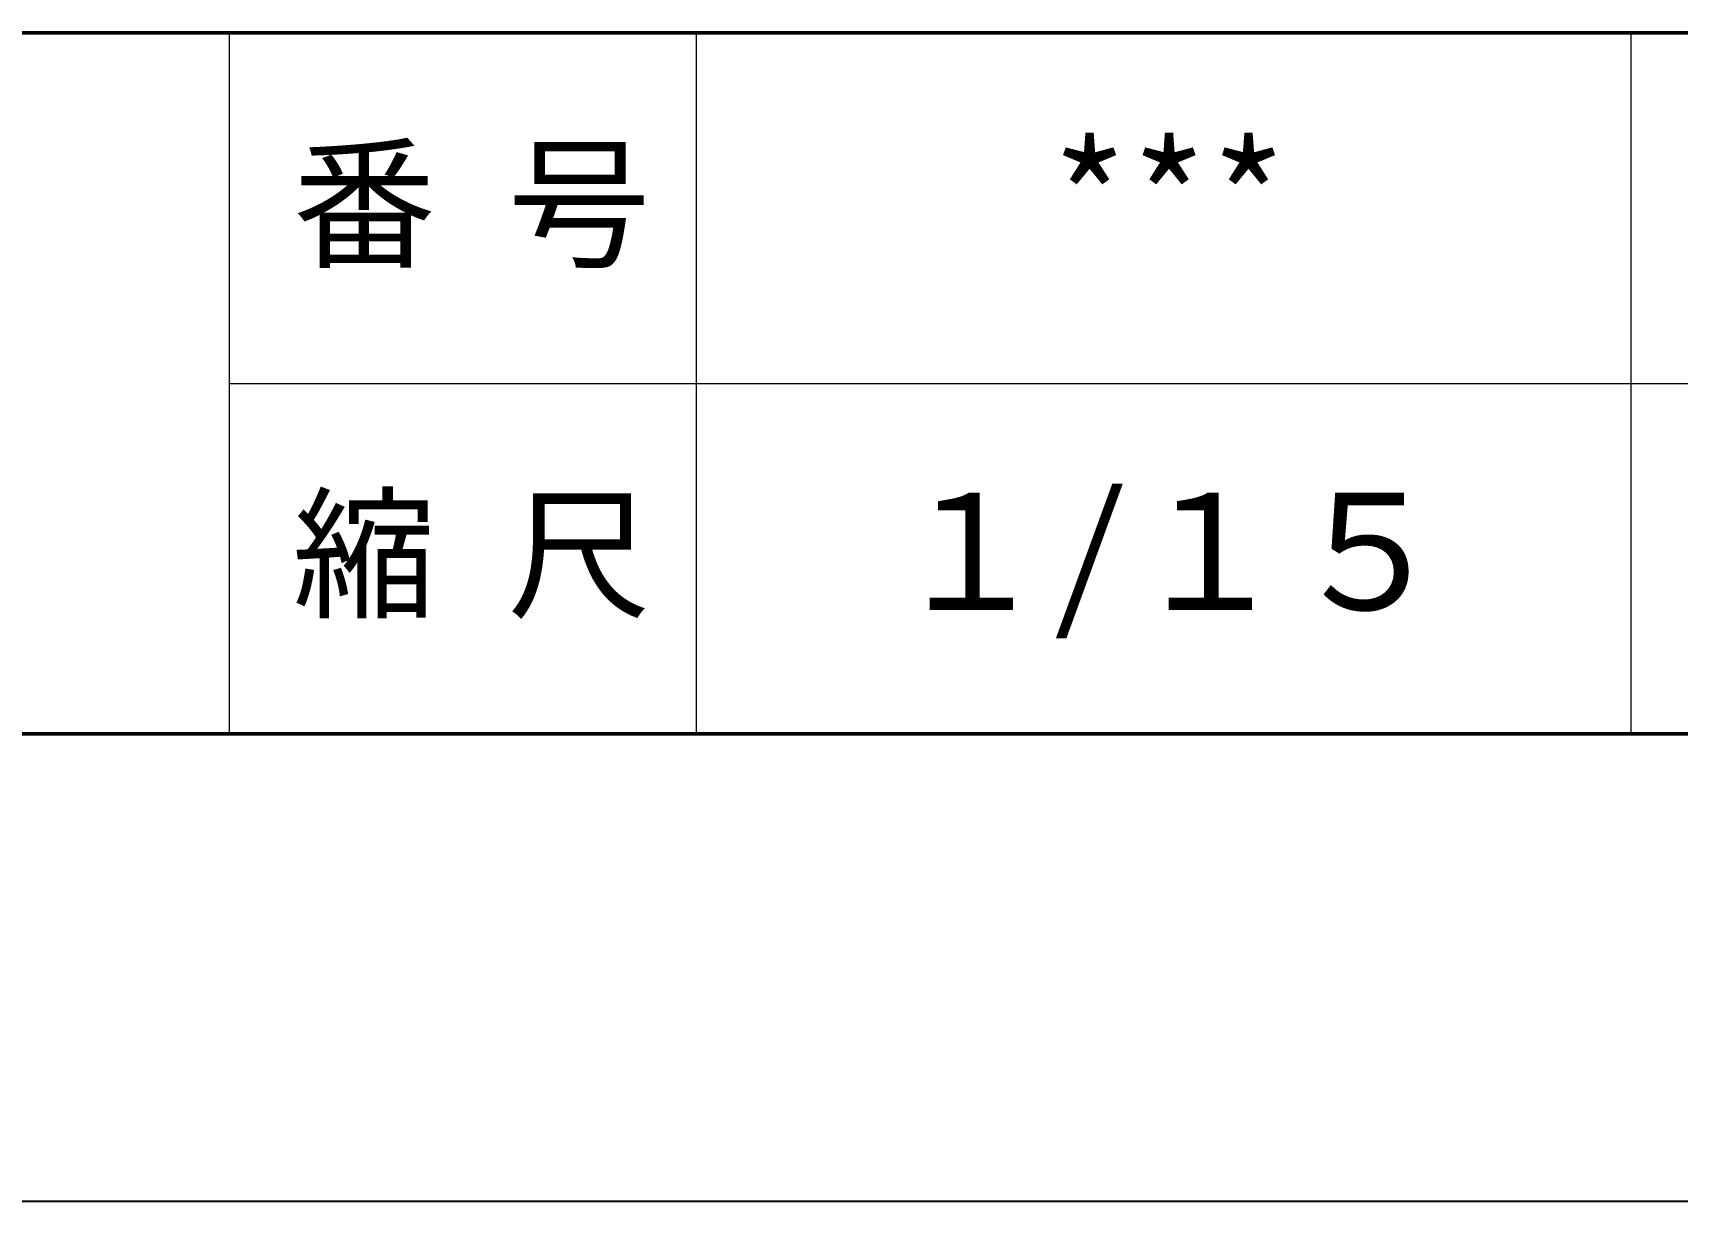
# Model space of a CAD drawing. Header units: millimetres. Extents: x -34 to 4421, y 47 to 3197.
# Drawn here: x 2333 to 2861, y 47 to 422 of the extents above; entities that cross this region are included whole.
import ezdxf

# ---------------------------------------------------------------- set-up
doc = ezdxf.new("R2010")
doc.units = ezdxf.units.MM
doc.header["$LTSCALE"] = 1.875
for name, color, linetype, lineweight in [('D-TTL', 143, 'Continuous', 50), ('D-TTL-FRAM1', 143, 'Continuous', 13), ('D-TTL-TXT', 7, 'Continuous', 13)]:
    doc.layers.add(name, color=color, linetype=linetype, lineweight=lineweight)
doc.styles.get("Standard").update_dxf_attribs({"font": 'MS Gothic.ttf'})

# ---------------------------------------------------------------- blocks, each defined once
blk = doc.blocks.new('G$C58748196')
at = {"layer": 'D-TTL', "color": 143}
blk.add_line((150, 150), (4305, 150), dxfattribs=at)
at = {"layer": 'D-TTL-FRAM1', "color": 143, "lineweight": 50}
blk.add_line((1455, 375), (4305, 375), dxfattribs=at)
at = {"layer": 'D-TTL-FRAM1', "color": 143, "ltscale": 60}
for p, q in [((2430, 375), (2430, 150)), ((2580, 375), (2580, 150)), ((2880, 375), (2880, 150))]:
    blk.add_line(p, q, dxfattribs=at)
at = {"layer": 'D-TTL-FRAM1', "color": 143}
blk.add_line((2430, 262.5), (4305, 262.5), dxfattribs=at)
at = {"layer": 'Defpoints', "color": 143}
blk.add_line((0, 0), (4455, 0), dxfattribs=at)
at = {"layer": 'D-TTL-TXT'}
for s, p in [('番 号', (2450.4, 303.23)), ('縮 尺', (2450.4, 190.73))]:
    blk.add_text(s, height=33.75, dxfattribs=at).set_placement(p)

msp = doc.modelspace()

# ---------------------------------------------------------------- block references
at = {"layer": 'D-TTL'}
msp.add_blockref('G$C58748196', (-34.04, 46.8), dxfattribs=at)

# ---------------------------------------------------------------- texts
at = {"layer": 'D-TTL-TXT', "color": 7}
for s, p in [('***', (2659.45, 349.09)), ('１/１５', (2608.25, 236.59))]:
    msp.add_text(s, height=37.5, dxfattribs=at).set_placement(p)

doc.saveas('drawing.dxf')
